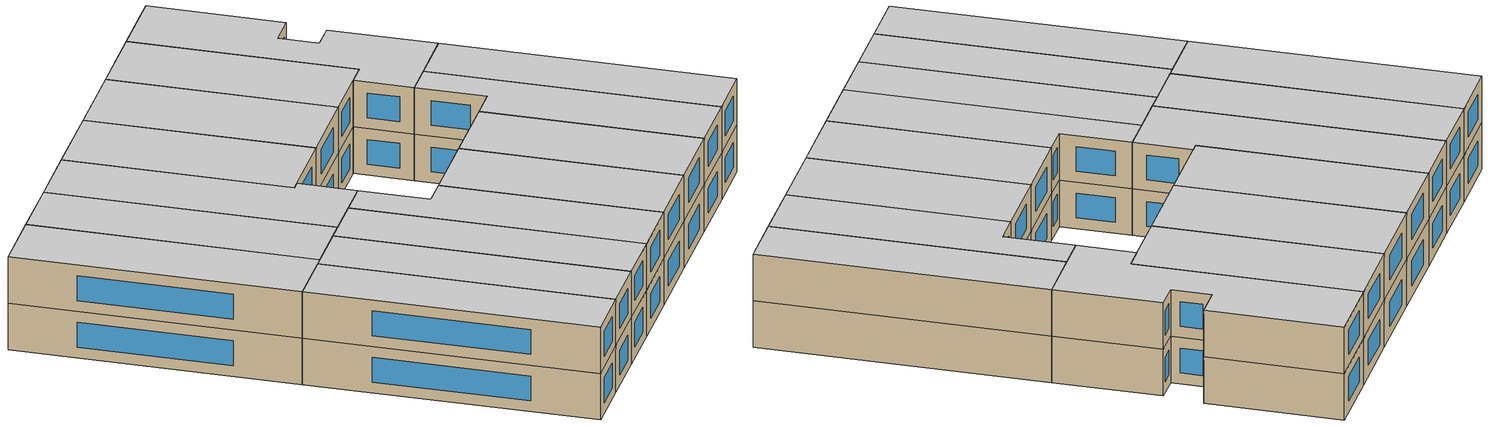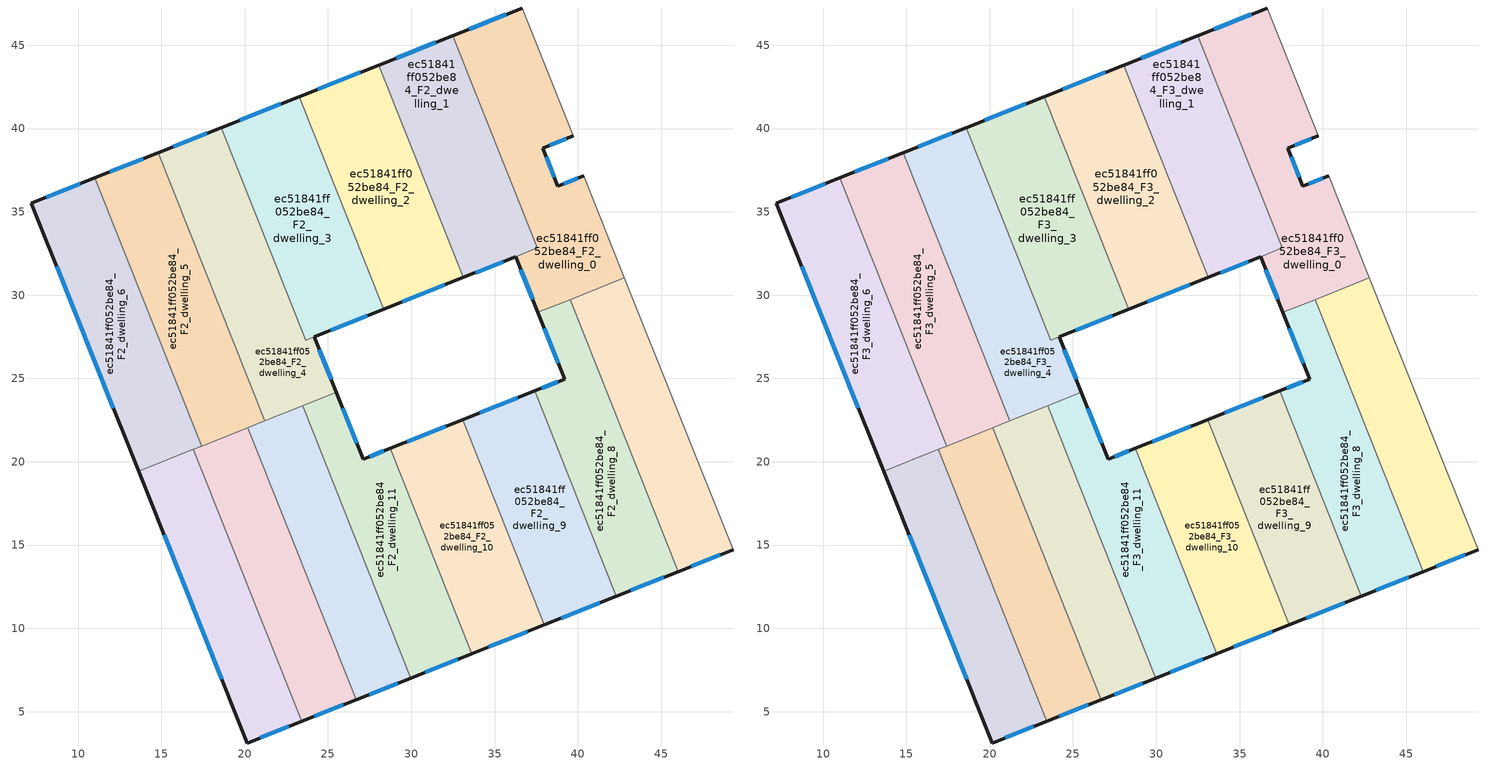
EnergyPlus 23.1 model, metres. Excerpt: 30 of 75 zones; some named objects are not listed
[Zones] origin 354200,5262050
ec51841ff052be84_F2_dwelling_0
 floor to ec51841ff052be84_F1_dwelling_0 (EU_floor_Construction): 36.67,47.24 39.73,39.56 37.89,38.83 38.8,36.54 40.34,37.16 42.79,31.04 37.6,28.97 36.26,32.31 37.57,32.83 32.5,45.58 z6
 wall outside (EU_wall_Construction): 36.67,47.24 32.5,45.58 / 40.34,37.16 38.8,36.54 37.89,38.83 39.73,39.56 / 36.26,32.31 37.6,28.97 z6:9
 wall adiabatic (EU_wall_Construction): 39.73,39.56 36.67,47.24 / 42.79,31.04 40.34,37.16 z6:9
 wall to ec51841ff052be84_F2_dwelling_1 (EU_wall_Construction): 32.5,45.58 37.57,32.84 / 37.57,32.83 36.26,32.31 z6:9
 wall to ec51841ff052be84_F2_dwelling_7 (EU_wall_Construction): 39.53,29.74 42.79,31.04 z6:9
 wall to ec51841ff052be84_F2_dwelling_8 (EU_wall_Construction): 37.6,28.97 39.53,29.74 z6:9
 window (EU_Window_Construction): 35.69,46.85 33.48,45.97 / 38.32,39 39.3,39.39 / 38.59,37.08 38.1,38.29 / 39.98,37.01 39.16,36.68 / 36.57,31.53 37.28,29.75 z6.7:8.3
ec51841ff052be84_F2_dwelling_1
 floor to ec51841ff052be84_F1_dwelling_1 (EU_floor_Construction): 32.5,45.58 37.57,32.84 33.12,31.06 28.05,43.81 z6
 wall outside (EU_wall_Construction): 32.5,45.58 28.05,43.81 / 33.12,31.06 36.26,32.31 z6:9
 wall to ec51841ff052be84_F2_dwelling_2 (EU_wall_Construction): 28.05,43.81 33.12,31.06 z6:9
 window (EU_Window_Construction): 31.46,45.17 29.1,44.23 / 33.86,31.36 35.52,32.02 z6.7:8.3
ec51841ff052be84_F2_dwelling_10
 floor to ec51841ff052be84_F1_dwelling_10 (EU_floor_Construction): 33.08,22.53 37.98,10.21 33.64,8.48 28.74,20.81 z6
 wall outside (EU_wall_Construction): 33.64,8.48 37.98,10.21 / 33.08,22.53 28.74,20.81 z6:9
 wall to ec51841ff052be84_F2_dwelling_9 (EU_wall_Construction): 37.98,10.21 33.08,22.53 z6:9
 wall to ec51841ff052be84_F2_dwelling_11 (EU_wall_Construction): 28.74,20.81 33.64,8.48 z6:9
 window (EU_Window_Construction): 34.66,8.89 36.96,9.8 / 32.06,22.13 29.76,21.21 z6.7:8.3
ec51841ff052be84_F2_dwelling_11
 floor to ec51841ff052be84_F1_dwelling_11 (EU_floor_Construction): 28.74,20.81 33.64,8.48 29.97,7.02 23.47,23.35 25.51,24.16 27.11,20.16 z6
 wall outside (EU_wall_Construction): 28.74,20.81 27.11,20.16 25.51,24.16 / 29.97,7.02 33.64,8.48 z6:9
 wall to ec51841ff052be84_F2_dwelling_12 (EU_wall_Construction): 23.47,23.35 29.97,7.02 z6:9
 wall to ec51841ff052be84_F2_dwelling_4 (EU_wall_Construction): 25.51,24.16 23.47,23.35 z6:9
 window (EU_Window_Construction): 26.74,21.1 25.89,23.22 / 28.36,20.66 27.5,20.31 / 30.83,7.36 32.78,8.14 z6.7:8.3
ec51841ff052be84_F2_dwelling_12
 floor to ec51841ff052be84_F1_dwelling_12 (EU_floor_Construction): 23.47,23.35 29.97,7.02 26.69,5.72 20.2,22.05 z6
 wall outside (EU_wall_Construction): 26.69,5.72 29.97,7.02 z6:9
 wall to ec51841ff052be84_F2_dwelling_13 (EU_wall_Construction): 20.2,22.05 26.69,5.72 z6:9
 wall to ec51841ff052be84_F2_dwelling_5 (EU_wall_Construction): 21.21,22.45 20.2,22.05 z6:9
 wall to ec51841ff052be84_F2_dwelling_4 (EU_wall_Construction): 23.47,23.35 21.21,22.45 z6:9
 window (EU_Window_Construction): 27.46,6.02 29.2,6.72 z6.7:8.3
ec51841ff052be84_F2_dwelling_13
 floor to ec51841ff052be84_F1_dwelling_13 (EU_floor_Construction): 20.2,22.05 26.69,5.72 23.42,4.42 16.92,20.75 z6
 wall outside (EU_wall_Construction): 23.42,4.42 26.69,5.72 z6:9
 wall to ec51841ff052be84_F2_dwelling_14 (EU_wall_Construction): 16.92,20.75 23.42,4.42 z6:9
 wall to ec51841ff052be84_F2_dwelling_6 (EU_wall_Construction): 17.41,20.94 16.92,20.75 z6:9
 wall to ec51841ff052be84_F2_dwelling_5 (EU_wall_Construction): 20.2,22.05 17.41,20.94 z6:9
 window (EU_Window_Construction): 24.19,4.72 25.93,5.41 z6.7:8.3
ec51841ff052be84_F2_dwelling_14
 floor to ec51841ff052be84_F1_dwelling_14 (EU_floor_Construction): 16.92,20.75 23.42,4.42 20.16,3.12 13.64,19.44 z6
 wall outside (EU_wall_Construction): 13.64,19.44 20.16,3.12 23.42,4.42 z6:9
 wall to ec51841ff052be84_F2_dwelling_6 (EU_wall_Construction): 16.92,20.75 13.64,19.44 z6:9
 window (EU_Window_Construction): 20.93,3.43 22.66,4.11 / 15.17,15.61 18.63,6.95 z6.7:8.3
ec51841ff052be84_F2_dwelling_2
 floor to ec51841ff052be84_F1_dwelling_2 (EU_floor_Construction): 28.05,43.81 33.12,31.06 28.34,29.15 23.26,41.91 z6
 wall outside (EU_wall_Construction): 28.34,29.15 33.12,31.06 / 28.05,43.81 23.26,41.91 z6:9
 wall to ec51841ff052be84_F2_dwelling_3 (EU_wall_Construction): 23.26,41.91 28.34,29.15 z6:9
 window (EU_Window_Construction): 29.46,29.6 32,30.61 / 26.93,43.37 24.39,42.36 z6.7:8.3
ec51841ff052be84_F2_dwelling_3
 floor to ec51841ff052be84_F1_dwelling_3 (EU_floor_Construction): 23.26,41.91 28.34,29.15 23.68,27.3 18.6,40.06 z6
 wall outside (EU_wall_Construction): 23.26,41.91 18.6,40.06 / 24.18,27.5 28.34,29.15 z6:9
 wall to ec51841ff052be84_F2_dwelling_4 (EU_wall_Construction): 18.6,40.06 23.68,27.3 24.18,27.5 z6:9
 window (EU_Window_Construction): 22.17,41.47 19.7,40.49 / 25.15,27.89 27.36,28.76 z6.7:8.3
ec51841ff052be84_F2_dwelling_4
 floor to ec51841ff052be84_F1_dwelling_4 (EU_floor_Construction): 18.6,40.06 23.68,27.3 24.18,27.5 25.51,24.16 21.21,22.45 14.81,38.55 z6
 wall outside (EU_wall_Construction): 18.6,40.06 14.81,38.55 / 25.51,24.16 24.18,27.5 z6:9
 wall to ec51841ff052be84_F2_dwelling_5 (EU_wall_Construction): 14.81,38.55 21.21,22.45 z6:9
 window (EU_Window_Construction): 17.71,39.7 15.7,38.9 / 25.2,24.94 24.49,26.71 z6.7:8.3
ec51841ff052be84_F2_dwelling_5
 floor to ec51841ff052be84_F1_dwelling_5 (EU_floor_Construction): 14.81,38.55 21.21,22.45 17.41,20.94 11.01,37.04 z6
 wall outside (EU_wall_Construction): 14.81,38.55 11.01,37.04 z6:9
 wall to ec51841ff052be84_F2_dwelling_6 (EU_wall_Construction): 11.01,37.04 17.41,20.94 z6:9
 window (EU_Window_Construction): 13.92,38.19 11.9,37.39 z6.7:8.3
ec51841ff052be84_F2_dwelling_6
 floor to ec51841ff052be84_F1_dwelling_6 (EU_floor_Construction): 11.01,37.04 17.41,20.94 13.64,19.44 7.2,35.53 z6
 wall outside (EU_wall_Construction): 11.01,37.04 7.2,35.53 13.64,19.44 z6:9
 window (EU_Window_Construction): 8.71,31.75 12.12,23.22 / 10.12,36.68 8.1,35.88 z6.7:8.3
ec51841ff052be84_F2_dwelling_7
 floor to ec51841ff052be84_F1_dwelling_7 (EU_floor_Construction): 42.79,31.04 49.32,14.72 46.03,13.41 39.53,29.74 z6
 wall outside (EU_wall_Construction): 46.03,13.41 49.32,14.72 z6:9
 wall adiabatic (EU_wall_Construction): 49.32,14.72 42.79,31.04 z6:9
 wall to ec51841ff052be84_F2_dwelling_8 (EU_wall_Construction): 39.53,29.74 46.03,13.41 z6:9
 window (EU_Window_Construction): 46.8,13.72 48.54,14.41 z6.7:8.3
ec51841ff052be84_F2_dwelling_8
 floor to ec51841ff052be84_F1_dwelling_8 (EU_floor_Construction): 39.53,29.74 46.03,13.41 42.32,11.93 37.41,24.25 39.2,24.96 37.6,28.97 z6
 wall outside (EU_wall_Construction): 37.6,28.97 39.2,24.96 37.41,24.25 / 42.32,11.93 46.03,13.41 z6:9
 wall to ec51841ff052be84_F2_dwelling_9 (EU_wall_Construction): 37.41,24.25 42.32,11.93 z6:9
 window (EU_Window_Construction): 37.97,28.03 38.82,25.91 / 43.19,12.28 45.15,13.06 / 38.78,24.8 37.83,24.42 z6.7:8.3
ec51841ff052be84_F2_dwelling_9
 floor to ec51841ff052be84_F1_dwelling_9 (EU_floor_Construction): 37.41,24.25 42.32,11.93 37.98,10.21 33.08,22.53 z6
 wall outside (EU_wall_Construction): 37.98,10.21 42.32,11.93 / 37.41,24.25 33.08,22.53 z6:9
 window (EU_Window_Construction): 39,10.61 41.3,11.53 / 36.4,23.85 34.09,22.94 z6.7:8.3
ec51841ff052be84_F3_dwelling_0
 floor to ec51841ff052be84_F2_dwelling_0 (EU_floor_Construction): 36.67,47.24 39.73,39.56 37.89,38.83 38.8,36.54 40.34,37.16 42.79,31.04 37.6,28.97 36.26,32.31 37.57,32.83 32.5,45.58 z9
 wall outside (EU_wall_Construction): 36.67,47.24 32.5,45.58 / 40.34,37.16 38.8,36.54 37.89,38.83 39.73,39.56 / 36.26,32.31 37.6,28.97 z9:12
 wall adiabatic (EU_wall_Construction): 39.73,39.56 36.67,47.24 / 42.79,31.04 40.34,37.16 z9:12
 wall to ec51841ff052be84_F3_dwelling_1 (EU_wall_Construction): 32.5,45.58 37.57,32.84 / 37.57,32.83 36.26,32.31 z9:12
 wall to ec51841ff052be84_F3_dwelling_7 (EU_wall_Construction): 39.53,29.74 42.79,31.04 z9:12
 wall to ec51841ff052be84_F3_dwelling_8 (EU_wall_Construction): 37.6,28.97 39.53,29.74 z9:12
 window (EU_Window_Construction): 35.69,46.85 33.48,45.97 / 38.32,39 39.3,39.39 / 38.59,37.08 38.1,38.29 / 39.98,37.01 39.16,36.68 / 36.57,31.53 37.28,29.75 z9.7:11.3
 ceiling to ec51841ff052be84_F4_dwelling_0 (EU_floor_Construction): 42.79,31.04 40.34,37.16 38.8,36.54 37.89,38.83 39.73,39.56 36.67,47.24 32.5,45.58 37.57,32.83 36.26,32.31 37.6,28.97 z12
ec51841ff052be84_F3_dwelling_1
 floor to ec51841ff052be84_F2_dwelling_1 (EU_floor_Construction): 32.5,45.58 37.57,32.84 33.12,31.06 28.05,43.81 z9
 wall outside (EU_wall_Construction): 32.5,45.58 28.05,43.81 / 33.12,31.06 36.26,32.31 z9:12
 wall to ec51841ff052be84_F3_dwelling_2 (EU_wall_Construction): 28.05,43.81 33.12,31.06 z9:12
 window (EU_Window_Construction): 31.46,45.17 29.1,44.23 / 33.86,31.36 35.52,32.02 z9.7:11.3
 ceiling to ec51841ff052be84_F4_dwelling_1 (EU_floor_Construction): 37.57,32.84 32.5,45.58 28.05,43.81 33.12,31.06 z12
ec51841ff052be84_F3_dwelling_10
 floor to ec51841ff052be84_F2_dwelling_10 (EU_floor_Construction): 33.08,22.53 37.98,10.21 33.64,8.48 28.74,20.81 z9
 wall outside (EU_wall_Construction): 33.64,8.48 37.98,10.21 / 33.08,22.53 28.74,20.81 z9:12
 wall to ec51841ff052be84_F3_dwelling_9 (EU_wall_Construction): 37.98,10.21 33.08,22.53 z9:12
 wall to ec51841ff052be84_F3_dwelling_11 (EU_wall_Construction): 28.74,20.81 33.64,8.48 z9:12
 window (EU_Window_Construction): 34.66,8.89 36.96,9.8 / 32.06,22.13 29.76,21.21 z9.7:11.3
 ceiling to ec51841ff052be84_F4_dwelling_10 (EU_floor_Construction): 37.98,10.21 33.08,22.53 28.74,20.81 33.64,8.48 z12
ec51841ff052be84_F3_dwelling_11
 floor to ec51841ff052be84_F2_dwelling_11 (EU_floor_Construction): 28.74,20.81 33.64,8.48 29.97,7.02 23.47,23.35 25.51,24.16 27.11,20.16 z9
 wall outside (EU_wall_Construction): 28.74,20.81 27.11,20.16 25.51,24.16 / 29.97,7.02 33.64,8.48 z9:12
 wall to ec51841ff052be84_F3_dwelling_12 (EU_wall_Construction): 23.47,23.35 29.97,7.02 z9:12
 wall to ec51841ff052be84_F3_dwelling_4 (EU_wall_Construction): 25.51,24.16 23.47,23.35 z9:12
 window (EU_Window_Construction): 26.74,21.1 25.89,23.22 / 28.36,20.66 27.5,20.31 / 30.83,7.36 32.78,8.14 z9.7:11.3
 ceiling to ec51841ff052be84_F4_dwelling_11 (EU_floor_Construction): 33.64,8.48 28.74,20.81 27.11,20.16 25.51,24.16 23.47,23.35 29.97,7.02 z12
ec51841ff052be84_F3_dwelling_12
 floor to ec51841ff052be84_F2_dwelling_12 (EU_floor_Construction): 23.47,23.35 29.97,7.02 26.69,5.72 20.2,22.05 z9
 wall outside (EU_wall_Construction): 26.69,5.72 29.97,7.02 z9:12
 wall to ec51841ff052be84_F3_dwelling_13 (EU_wall_Construction): 20.2,22.05 26.69,5.72 z9:12
 wall to ec51841ff052be84_F3_dwelling_5 (EU_wall_Construction): 21.21,22.45 20.2,22.05 z9:12
 wall to ec51841ff052be84_F3_dwelling_4 (EU_wall_Construction): 23.47,23.35 21.21,22.45 z9:12
 window (EU_Window_Construction): 27.46,6.02 29.2,6.72 z9.7:11.3
 ceiling to ec51841ff052be84_F4_dwelling_12 (EU_floor_Construction): 29.97,7.02 23.47,23.35 20.2,22.05 26.69,5.72 z12
ec51841ff052be84_F3_dwelling_13
 floor to ec51841ff052be84_F2_dwelling_13 (EU_floor_Construction): 20.2,22.05 26.69,5.72 23.42,4.42 16.92,20.75 z9
 wall outside (EU_wall_Construction): 23.42,4.42 26.69,5.72 z9:12
 wall to ec51841ff052be84_F3_dwelling_14 (EU_wall_Construction): 16.92,20.75 23.42,4.42 z9:12
 wall to ec51841ff052be84_F3_dwelling_6 (EU_wall_Construction): 17.41,20.94 16.92,20.75 z9:12
 wall to ec51841ff052be84_F3_dwelling_5 (EU_wall_Construction): 20.2,22.05 17.41,20.94 z9:12
 window (EU_Window_Construction): 24.19,4.72 25.93,5.41 z9.7:11.3
 ceiling to ec51841ff052be84_F4_dwelling_13 (EU_floor_Construction): 26.69,5.72 20.2,22.05 16.92,20.75 23.42,4.42 z12
ec51841ff052be84_F3_dwelling_14
 floor to ec51841ff052be84_F2_dwelling_14 (EU_floor_Construction): 16.92,20.75 23.42,4.42 20.16,3.12 13.64,19.44 z9
 wall outside (EU_wall_Construction): 13.64,19.44 20.16,3.12 23.42,4.42 z9:12
 wall to ec51841ff052be84_F3_dwelling_6 (EU_wall_Construction): 16.92,20.75 13.64,19.44 z9:12
 window (EU_Window_Construction): 20.93,3.43 22.66,4.11 / 15.17,15.61 18.63,6.95 z9.7:11.3
 ceiling to ec51841ff052be84_F4_dwelling_14 (EU_floor_Construction): 23.42,4.42 16.92,20.75 13.64,19.44 20.16,3.12 z12
ec51841ff052be84_F3_dwelling_2
 floor to ec51841ff052be84_F2_dwelling_2 (EU_floor_Construction): 28.05,43.81 33.12,31.06 28.34,29.15 23.26,41.91 z9
 wall outside (EU_wall_Construction): 28.34,29.15 33.12,31.06 / 28.05,43.81 23.26,41.91 z9:12
 wall to ec51841ff052be84_F3_dwelling_3 (EU_wall_Construction): 23.26,41.91 28.34,29.15 z9:12
 window (EU_Window_Construction): 29.46,29.6 32,30.61 / 26.93,43.37 24.39,42.36 z9.7:11.3
 ceiling to ec51841ff052be84_F4_dwelling_2 (EU_floor_Construction): 33.12,31.06 28.05,43.81 23.26,41.91 28.34,29.15 z12
ec51841ff052be84_F3_dwelling_3
 floor to ec51841ff052be84_F2_dwelling_3 (EU_floor_Construction): 23.26,41.91 28.34,29.15 23.68,27.3 18.6,40.06 z9
 wall outside (EU_wall_Construction): 23.26,41.91 18.6,40.06 / 24.18,27.5 28.34,29.15 z9:12
 wall to ec51841ff052be84_F3_dwelling_4 (EU_wall_Construction): 18.6,40.06 23.68,27.3 24.18,27.5 z9:12
 window (EU_Window_Construction): 22.17,41.47 19.7,40.49 / 25.15,27.89 27.36,28.76 z9.7:11.3
 ceiling to ec51841ff052be84_F4_dwelling_3 (EU_floor_Construction): 28.34,29.15 23.26,41.91 18.6,40.06 23.68,27.3 z12
ec51841ff052be84_F3_dwelling_4
 floor to ec51841ff052be84_F2_dwelling_4 (EU_floor_Construction): 18.6,40.06 23.68,27.3 24.18,27.5 25.51,24.16 21.21,22.45 14.81,38.55 z9
 wall outside (EU_wall_Construction): 18.6,40.06 14.81,38.55 / 25.51,24.16 24.18,27.5 z9:12
 wall to ec51841ff052be84_F3_dwelling_5 (EU_wall_Construction): 14.81,38.55 21.21,22.45 z9:12
 window (EU_Window_Construction): 17.71,39.7 15.7,38.9 / 25.2,24.94 24.49,26.71 z9.7:11.3
 ceiling to ec51841ff052be84_F4_dwelling_4 (EU_floor_Construction): 25.51,24.16 24.18,27.5 23.68,27.3 18.6,40.06 14.81,38.55 21.21,22.45 z12
ec51841ff052be84_F3_dwelling_5
 floor to ec51841ff052be84_F2_dwelling_5 (EU_floor_Construction): 14.81,38.55 21.21,22.45 17.41,20.94 11.01,37.04 z9
 wall outside (EU_wall_Construction): 14.81,38.55 11.01,37.04 z9:12
 wall to ec51841ff052be84_F3_dwelling_6 (EU_wall_Construction): 11.01,37.04 17.41,20.94 z9:12
 window (EU_Window_Construction): 13.92,38.19 11.9,37.39 z9.7:11.3
 ceiling to ec51841ff052be84_F4_dwelling_5 (EU_floor_Construction): 21.21,22.45 14.81,38.55 11.01,37.04 17.41,20.94 z12
ec51841ff052be84_F3_dwelling_6
 floor to ec51841ff052be84_F2_dwelling_6 (EU_floor_Construction): 11.01,37.04 17.41,20.94 13.64,19.44 7.2,35.53 z9
 wall outside (EU_wall_Construction): 11.01,37.04 7.2,35.53 13.64,19.44 z9:12
 window (EU_Window_Construction): 8.71,31.75 12.12,23.22 / 10.12,36.68 8.1,35.88 z9.7:11.3
 ceiling to ec51841ff052be84_F4_dwelling_6 (EU_floor_Construction): 17.41,20.94 11.01,37.04 7.2,35.53 13.64,19.44 z12
ec51841ff052be84_F3_dwelling_7
 floor to ec51841ff052be84_F2_dwelling_7 (EU_floor_Construction): 42.79,31.04 49.32,14.72 46.03,13.41 39.53,29.74 z9
 wall outside (EU_wall_Construction): 46.03,13.41 49.32,14.72 z9:12
 wall adiabatic (EU_wall_Construction): 49.32,14.72 42.79,31.04 z9:12
 wall to ec51841ff052be84_F3_dwelling_8 (EU_wall_Construction): 39.53,29.74 46.03,13.41 z9:12
 window (EU_Window_Construction): 46.8,13.72 48.54,14.41 z9.7:11.3
 ceiling to ec51841ff052be84_F4_dwelling_7 (EU_floor_Construction): 49.32,14.72 42.79,31.04 39.53,29.74 46.03,13.41 z12
ec51841ff052be84_F3_dwelling_8
 floor to ec51841ff052be84_F2_dwelling_8 (EU_floor_Construction): 39.53,29.74 46.03,13.41 42.32,11.93 37.41,24.25 39.2,24.96 37.6,28.97 z9
 wall outside (EU_wall_Construction): 37.6,28.97 39.2,24.96 37.41,24.25 / 42.32,11.93 46.03,13.41 z9:12
 wall to ec51841ff052be84_F3_dwelling_9 (EU_wall_Construction): 37.41,24.25 42.32,11.93 z9:12
 window (EU_Window_Construction): 37.97,28.03 38.82,25.91 / 43.19,12.28 45.15,13.06 / 38.78,24.8 37.83,24.42 z9.7:11.3
 ceiling to ec51841ff052be84_F4_dwelling_8 (EU_floor_Construction): 46.03,13.41 39.53,29.74 37.6,28.97 39.2,24.96 37.41,24.25 42.32,11.93 z12
ec51841ff052be84_F3_dwelling_9
 floor to ec51841ff052be84_F2_dwelling_9 (EU_floor_Construction): 37.41,24.25 42.32,11.93 37.98,10.21 33.08,22.53 z9
 wall outside (EU_wall_Construction): 37.98,10.21 42.32,11.93 / 37.41,24.25 33.08,22.53 z9:12
 window (EU_Window_Construction): 39,10.61 41.3,11.53 / 36.4,23.85 34.09,22.94 z9.7:11.3
 ceiling to ec51841ff052be84_F4_dwelling_9 (EU_floor_Construction): 42.32,11.93 37.41,24.25 33.08,22.53 37.98,10.21 z12
[Building]
EU S2 Campaign: North Axis=0; Terrain=City; Solar Distribution=FullExterior
[Site:Location]
Budapest.Ferenc.Liszt.Intl.AP: Latitude=47.437; Longitude=19.256; Time Zone=1; Elevation=185
[SizingPeriod:WeatherFileDays]
AnnualSizingPeriod: Begin Month=1; Begin Day of Month=1; End Month=12; End Day of Month=31; Day of Week for Start Day=Monday; Use Weather File Daylight Saving Period=No; Use Weather File Rain and Snow Indicators=No
[MATERIAL]
EU_InternalMass_Material: Roughness=MediumRough; Thickness=0.1; Conductivity=1; Density=1800; Specific Heat=900; Thermal Absorptance=0.9; Solar Absorptance=0.7; Visible Absorptance=0.7
[MATERIAL:NOMASS] Roughness=MediumRough; Thermal Absorptance=0.9; Solar Absorptance=0.7; Visible Absorptance=0.7
Name | Thermal Resistance
EU_wall_NoMass | 0.832559
EU_floor_NoMass | 0.872794
[WINDOWMATERIAL:SIMPLEGLAZINGSYSTEM]
EU_Window_SimpleGlazing: UFactor=2.79869; Solar Heat Gain Coefficient=0.75; Visible Transmittance=0.75
[CONSTRUCTION]
EU_wall_Construction: EU_wall_NoMass
EU_floor_Construction: EU_floor_NoMass
EU_Window_Construction: EU_Window_SimpleGlazing
EU_InternalMass_Construction: EU_InternalMass_Material
[ZONE] Type=1; Multiplier=1; Ceiling Height=autocalculate; Floor Area=autocalculate; Part of Total Floor Area=Yes
Name | Volume
ec51841ff052be84_F2_dwelling_0; ec51841ff052be84_F3_dwelling_0 | 227.546
ec51841ff052be84_F2_dwelling_1; ec51841ff052be84_F3_dwelling_1 | 197.014
ec51841ff052be84_F2_dwelling_10; ec51841ff052be84_F3_dwelling_10 | 185.751
ec51841ff052be84_F2_dwelling_11; ec51841ff052be84_F3_dwelling_11 | 185.723
ec51841ff052be84_F2_dwelling_12; ec51841ff052be84_F3_dwelling_12 | 185.735
ec51841ff052be84_F2_dwelling_13; ec51841ff052be84_F3_dwelling_13; ec51841ff052be84_F2_dwelling_9; ec51841ff052be84_F3_dwelling_9 | 185.755
ec51841ff052be84_F2_dwelling_14; ec51841ff052be84_F3_dwelling_14 | 185.744
ec51841ff052be84_F2_dwelling_2; ec51841ff052be84_F3_dwelling_2 | 212.263
ec51841ff052be84_F2_dwelling_3; ec51841ff052be84_F3_dwelling_3 | 206.395
ec51841ff052be84_F2_dwelling_4; ec51841ff052be84_F3_dwelling_4 | 218.141
ec51841ff052be84_F2_dwelling_5; ec51841ff052be84_F3_dwelling_5 | 212.246
ec51841ff052be84_F2_dwelling_6; ec51841ff052be84_F3_dwelling_6 | 212.288
ec51841ff052be84_F2_dwelling_7; ec51841ff052be84_F3_dwelling_7 | 185.75
ec51841ff052be84_F2_dwelling_8; ec51841ff052be84_F3_dwelling_8 | 185.728
[INTERNALMASS] Construction=EU_InternalMass_Construction
Name | Zone or ZoneList | Surface Area
ec51841ff052be84_F2_dwelling_0_EU_InternalMass | ec51841ff052be84_F2_dwelling_0 | 75.8501
ec51841ff052be84_F2_dwelling_1_EU_InternalMass | ec51841ff052be84_F2_dwelling_1 | 65.6827
ec51841ff052be84_F2_dwelling_2_EU_InternalMass | ec51841ff052be84_F2_dwelling_2 | 70.7542
ec51841ff052be84_F2_dwelling_3_EU_InternalMass | ec51841ff052be84_F2_dwelling_3 | 68.8132
ec51841ff052be84_F2_dwelling_4_EU_InternalMass | ec51841ff052be84_F2_dwelling_4 | 72.7131
ec51841ff052be84_F2_dwelling_5_EU_InternalMass | ec51841ff052be84_F2_dwelling_5 | 70.7487
ec51841ff052be84_F2_dwelling_6_EU_InternalMass | ec51841ff052be84_F2_dwelling_6 | 70.7627
ec51841ff052be84_F2_dwelling_7_EU_InternalMass | ec51841ff052be84_F2_dwelling_7 | 61.9166
ec51841ff052be84_F2_dwelling_8_EU_InternalMass | ec51841ff052be84_F2_dwelling_8 | 61.9094
ec51841ff052be84_F2_dwelling_9_EU_InternalMass | ec51841ff052be84_F2_dwelling_9 | 61.9181
ec51841ff052be84_F2_dwelling_10_EU_InternalMass | ec51841ff052be84_F2_dwelling_10 | 61.9172
ec51841ff052be84_F2_dwelling_11_EU_InternalMass | ec51841ff052be84_F2_dwelling_11 | 61.9076
ec51841ff052be84_F2_dwelling_12_EU_InternalMass | ec51841ff052be84_F2_dwelling_12 | 61.9118
ec51841ff052be84_F2_dwelling_13_EU_InternalMass | ec51841ff052be84_F2_dwelling_13 | 61.9183
ec51841ff052be84_F2_dwelling_14_EU_InternalMass | ec51841ff052be84_F2_dwelling_14 | 61.9146
ec51841ff052be84_F3_dwelling_0_EU_InternalMass | ec51841ff052be84_F3_dwelling_0 | 75.8501
ec51841ff052be84_F3_dwelling_1_EU_InternalMass | ec51841ff052be84_F3_dwelling_1 | 65.6827
ec51841ff052be84_F3_dwelling_2_EU_InternalMass | ec51841ff052be84_F3_dwelling_2 | 70.7542
ec51841ff052be84_F3_dwelling_3_EU_InternalMass | ec51841ff052be84_F3_dwelling_3 | 68.8132
ec51841ff052be84_F3_dwelling_4_EU_InternalMass | ec51841ff052be84_F3_dwelling_4 | 72.7131
ec51841ff052be84_F3_dwelling_5_EU_InternalMass | ec51841ff052be84_F3_dwelling_5 | 70.7487
ec51841ff052be84_F3_dwelling_6_EU_InternalMass | ec51841ff052be84_F3_dwelling_6 | 70.7627
ec51841ff052be84_F3_dwelling_7_EU_InternalMass | ec51841ff052be84_F3_dwelling_7 | 61.9166
ec51841ff052be84_F3_dwelling_8_EU_InternalMass | ec51841ff052be84_F3_dwelling_8 | 61.9094
ec51841ff052be84_F3_dwelling_9_EU_InternalMass | ec51841ff052be84_F3_dwelling_9 | 61.9181
ec51841ff052be84_F3_dwelling_10_EU_InternalMass | ec51841ff052be84_F3_dwelling_10 | 61.9172
ec51841ff052be84_F3_dwelling_11_EU_InternalMass | ec51841ff052be84_F3_dwelling_11 | 61.9076
ec51841ff052be84_F3_dwelling_12_EU_InternalMass | ec51841ff052be84_F3_dwelling_12 | 61.9118
ec51841ff052be84_F3_dwelling_13_EU_InternalMass | ec51841ff052be84_F3_dwelling_13 | 61.9183
ec51841ff052be84_F3_dwelling_14_EU_InternalMass | ec51841ff052be84_F3_dwelling_14 | 61.9146
[OTHEREQUIPMENT] Fuel Type=Electricity; Design Level Calculation Method=Watts/Area; Power per Zone Floor Area=1; Fraction Latent=0; Fraction Radiant=0; Fraction Lost=0; Carbon Dioxide Generation Rate=0; EndUse Subcategory=EU_Step8_InternalGains
Name | Zone or ZoneList or Space or SpaceList | Schedule
EU_Step8_InternalGain_ec51841ff052be84_F2_dwelling_0_f000 | ec51841ff052be84_F2_dwelling_0 | EU_Step8_GainSchedule_ec51841ff052be84_F2_dwelling_0_f000
EU_Step8_InternalGain_ec51841ff052be84_F2_dwelling_1_f000 | ec51841ff052be84_F2_dwelling_1 | EU_Step8_GainSchedule_ec51841ff052be84_F2_dwelling_1_f000
EU_Step8_InternalGain_ec51841ff052be84_F2_dwelling_2_f000 | ec51841ff052be84_F2_dwelling_2 | EU_Step8_GainSchedule_ec51841ff052be84_F2_dwelling_2_f000
EU_Step8_InternalGain_ec51841ff052be84_F2_dwelling_3_f000 | ec51841ff052be84_F2_dwelling_3 | EU_Step8_GainSchedule_ec51841ff052be84_F2_dwelling_3_f000
EU_Step8_InternalGain_ec51841ff052be84_F2_dwelling_4_f000 | ec51841ff052be84_F2_dwelling_4 | EU_Step8_GainSchedule_ec51841ff052be84_F2_dwelling_4_f000
EU_Step8_InternalGain_ec51841ff052be84_F2_dwelling_5_f000 | ec51841ff052be84_F2_dwelling_5 | EU_Step8_GainSchedule_ec51841ff052be84_F2_dwelling_5_f000
EU_Step8_InternalGain_ec51841ff052be84_F2_dwelling_6_f000 | ec51841ff052be84_F2_dwelling_6 | EU_Step8_GainSchedule_ec51841ff052be84_F2_dwelling_6_f000
EU_Step8_InternalGain_ec51841ff052be84_F2_dwelling_7_f000 | ec51841ff052be84_F2_dwelling_7 | EU_Step8_GainSchedule_ec51841ff052be84_F2_dwelling_7_f000
EU_Step8_InternalGain_ec51841ff052be84_F2_dwelling_8_f000 | ec51841ff052be84_F2_dwelling_8 | EU_Step8_GainSchedule_ec51841ff052be84_F2_dwelling_8_f000
EU_Step8_InternalGain_ec51841ff052be84_F2_dwelling_9_f000 | ec51841ff052be84_F2_dwelling_9 | EU_Step8_GainSchedule_ec51841ff052be84_F2_dwelling_9_f000
EU_Step8_InternalGain_ec51841ff052be84_F2_dwelling_10_f000 | ec51841ff052be84_F2_dwelling_10 | EU_Step8_GainSchedule_ec51841ff052be84_F2_dwelling_10_f000
EU_Step8_InternalGain_ec51841ff052be84_F2_dwelling_11_f000 | ec51841ff052be84_F2_dwelling_11 | EU_Step8_GainSchedule_ec51841ff052be84_F2_dwelling_11_f000
EU_Step8_InternalGain_ec51841ff052be84_F2_dwelling_12_f000 | ec51841ff052be84_F2_dwelling_12 | EU_Step8_GainSchedule_ec51841ff052be84_F2_dwelling_12_f000
EU_Step8_InternalGain_ec51841ff052be84_F2_dwelling_13_f000 | ec51841ff052be84_F2_dwelling_13 | EU_Step8_GainSchedule_ec51841ff052be84_F2_dwelling_13_f000
EU_Step8_InternalGain_ec51841ff052be84_F2_dwelling_14_f000 | ec51841ff052be84_F2_dwelling_14 | EU_Step8_GainSchedule_ec51841ff052be84_F2_dwelling_14_f000
EU_Step8_InternalGain_ec51841ff052be84_F3_dwelling_0_f000 | ec51841ff052be84_F3_dwelling_0 | EU_Step8_GainSchedule_ec51841ff052be84_F3_dwelling_0_f000
EU_Step8_InternalGain_ec51841ff052be84_F3_dwelling_1_f000 | ec51841ff052be84_F3_dwelling_1 | EU_Step8_GainSchedule_ec51841ff052be84_F3_dwelling_1_f000
EU_Step8_InternalGain_ec51841ff052be84_F3_dwelling_2_f000 | ec51841ff052be84_F3_dwelling_2 | EU_Step8_GainSchedule_ec51841ff052be84_F3_dwelling_2_f000
EU_Step8_InternalGain_ec51841ff052be84_F3_dwelling_3_f000 | ec51841ff052be84_F3_dwelling_3 | EU_Step8_GainSchedule_ec51841ff052be84_F3_dwelling_3_f000
EU_Step8_InternalGain_ec51841ff052be84_F3_dwelling_4_f000 | ec51841ff052be84_F3_dwelling_4 | EU_Step8_GainSchedule_ec51841ff052be84_F3_dwelling_4_f000
EU_Step8_InternalGain_ec51841ff052be84_F3_dwelling_5_f000 | ec51841ff052be84_F3_dwelling_5 | EU_Step8_GainSchedule_ec51841ff052be84_F3_dwelling_5_f000
EU_Step8_InternalGain_ec51841ff052be84_F3_dwelling_6_f000 | ec51841ff052be84_F3_dwelling_6 | EU_Step8_GainSchedule_ec51841ff052be84_F3_dwelling_6_f000
EU_Step8_InternalGain_ec51841ff052be84_F3_dwelling_7_f000 | ec51841ff052be84_F3_dwelling_7 | EU_Step8_GainSchedule_ec51841ff052be84_F3_dwelling_7_f000
EU_Step8_InternalGain_ec51841ff052be84_F3_dwelling_8_f000 | ec51841ff052be84_F3_dwelling_8 | EU_Step8_GainSchedule_ec51841ff052be84_F3_dwelling_8_f000
EU_Step8_InternalGain_ec51841ff052be84_F3_dwelling_9_f000 | ec51841ff052be84_F3_dwelling_9 | EU_Step8_GainSchedule_ec51841ff052be84_F3_dwelling_9_f000
EU_Step8_InternalGain_ec51841ff052be84_F3_dwelling_10_f000 | ec51841ff052be84_F3_dwelling_10 | EU_Step8_GainSchedule_ec51841ff052be84_F3_dwelling_10_f000
EU_Step8_InternalGain_ec51841ff052be84_F3_dwelling_11_f000 | ec51841ff052be84_F3_dwelling_11 | EU_Step8_GainSchedule_ec51841ff052be84_F3_dwelling_11_f000
EU_Step8_InternalGain_ec51841ff052be84_F3_dwelling_12_f000 | ec51841ff052be84_F3_dwelling_12 | EU_Step8_GainSchedule_ec51841ff052be84_F3_dwelling_12_f000
EU_Step8_InternalGain_ec51841ff052be84_F3_dwelling_13_f000 | ec51841ff052be84_F3_dwelling_13 | EU_Step8_GainSchedule_ec51841ff052be84_F3_dwelling_13_f000
EU_Step8_InternalGain_ec51841ff052be84_F3_dwelling_14_f000 | ec51841ff052be84_F3_dwelling_14 | EU_Step8_GainSchedule_ec51841ff052be84_F3_dwelling_14_f000
[ZONEVENTILATION:DESIGNFLOWRATE] Schedule=EU_AlwaysOn; Design Flow Rate Calculation Method=AirChanges/Hour; Air Changes per Hour=0.475469; Ventilation Type=Natural; Fan Pressure Rise=0; Fan Total Efficiency=1; Constant Term Coefficient=1; Temperature Term Coefficient=0; Velocity Term Coefficient=0; Velocity Squared Term Coefficient=0; Minimum Indoor Temperature=-100; Maximum Indoor Temperature=100; Delta Temperature=-100; Minimum Outdoor Temperature=-100; Maximum Outdoor Temperature=100; Maximum Wind Speed=40
Name | Zone or ZoneList or Space or SpaceList
EU_ConstantAir_ec51841ff052be84_F2_dwelling_0 | ec51841ff052be84_F2_dwelling_0
EU_ConstantAir_ec51841ff052be84_F2_dwelling_1 | ec51841ff052be84_F2_dwelling_1
EU_ConstantAir_ec51841ff052be84_F2_dwelling_2 | ec51841ff052be84_F2_dwelling_2
EU_ConstantAir_ec51841ff052be84_F2_dwelling_3 | ec51841ff052be84_F2_dwelling_3
EU_ConstantAir_ec51841ff052be84_F2_dwelling_4 | ec51841ff052be84_F2_dwelling_4
EU_ConstantAir_ec51841ff052be84_F2_dwelling_5 | ec51841ff052be84_F2_dwelling_5
EU_ConstantAir_ec51841ff052be84_F2_dwelling_6 | ec51841ff052be84_F2_dwelling_6
EU_ConstantAir_ec51841ff052be84_F2_dwelling_7 | ec51841ff052be84_F2_dwelling_7
EU_ConstantAir_ec51841ff052be84_F2_dwelling_8 | ec51841ff052be84_F2_dwelling_8
EU_ConstantAir_ec51841ff052be84_F2_dwelling_9 | ec51841ff052be84_F2_dwelling_9
EU_ConstantAir_ec51841ff052be84_F2_dwelling_10 | ec51841ff052be84_F2_dwelling_10
EU_ConstantAir_ec51841ff052be84_F2_dwelling_11 | ec51841ff052be84_F2_dwelling_11
EU_ConstantAir_ec51841ff052be84_F2_dwelling_12 | ec51841ff052be84_F2_dwelling_12
EU_ConstantAir_ec51841ff052be84_F2_dwelling_13 | ec51841ff052be84_F2_dwelling_13
EU_ConstantAir_ec51841ff052be84_F2_dwelling_14 | ec51841ff052be84_F2_dwelling_14
EU_ConstantAir_ec51841ff052be84_F3_dwelling_0 | ec51841ff052be84_F3_dwelling_0
EU_ConstantAir_ec51841ff052be84_F3_dwelling_1 | ec51841ff052be84_F3_dwelling_1
EU_ConstantAir_ec51841ff052be84_F3_dwelling_2 | ec51841ff052be84_F3_dwelling_2
EU_ConstantAir_ec51841ff052be84_F3_dwelling_3 | ec51841ff052be84_F3_dwelling_3
EU_ConstantAir_ec51841ff052be84_F3_dwelling_4 | ec51841ff052be84_F3_dwelling_4
EU_ConstantAir_ec51841ff052be84_F3_dwelling_5 | ec51841ff052be84_F3_dwelling_5
EU_ConstantAir_ec51841ff052be84_F3_dwelling_6 | ec51841ff052be84_F3_dwelling_6
EU_ConstantAir_ec51841ff052be84_F3_dwelling_7 | ec51841ff052be84_F3_dwelling_7
EU_ConstantAir_ec51841ff052be84_F3_dwelling_8 | ec51841ff052be84_F3_dwelling_8
EU_ConstantAir_ec51841ff052be84_F3_dwelling_9 | ec51841ff052be84_F3_dwelling_9
EU_ConstantAir_ec51841ff052be84_F3_dwelling_10 | ec51841ff052be84_F3_dwelling_10
EU_ConstantAir_ec51841ff052be84_F3_dwelling_11 | ec51841ff052be84_F3_dwelling_11
EU_ConstantAir_ec51841ff052be84_F3_dwelling_12 | ec51841ff052be84_F3_dwelling_12
EU_ConstantAir_ec51841ff052be84_F3_dwelling_13 | ec51841ff052be84_F3_dwelling_13
EU_ConstantAir_ec51841ff052be84_F3_dwelling_14 | ec51841ff052be84_F3_dwelling_14
[HVACTEMPLATE:ZONE:IDEALLOADSAIRSYSTEM] System Availability Schedule=EU_AlwaysOn; Maximum Heating Supply Air Temperature=50; Minimum Cooling Supply Air Temperature=13; Maximum Heating Supply Air Humidity Ratio=0.0156; Minimum Cooling Supply Air Humidity Ratio=0.0077; Heating Limit=NoLimit; Cooling Limit=NoLimit; Heating Availability Schedule=EU_AlwaysOn; Cooling Availability Schedule=EU_CoolingOff; Dehumidification Control Type=ConstantSensibleHeatRatio; Cooling Sensible Heat Ratio=0.7; Dehumidification Setpoint=60; Humidification Control Type=None; Humidification Setpoint=30; Outdoor Air Method=None; Outdoor Air Flow Rate per Person=0.00944; Outdoor Air Flow Rate per Zone Floor Area=0; Outdoor Air Flow Rate per Zone=0; Demand Controlled Ventilation Type=None; Outdoor Air Economizer Type=NoEconomizer; Heat Recovery Type=None; Sensible Heat Recovery Effectiveness=0.7; Latent Heat Recovery Effectiveness=0.65
Name | Template Thermostat
ec51841ff052be84_F2_dwelling_0 | EU_HeatOnly_ec51841ff052be84_F2_dwelling_0
ec51841ff052be84_F2_dwelling_1 | EU_HeatOnly_ec51841ff052be84_F2_dwelling_1
ec51841ff052be84_F2_dwelling_2 | EU_HeatOnly_ec51841ff052be84_F2_dwelling_2
ec51841ff052be84_F2_dwelling_3 | EU_HeatOnly_ec51841ff052be84_F2_dwelling_3
ec51841ff052be84_F2_dwelling_4 | EU_HeatOnly_ec51841ff052be84_F2_dwelling_4
ec51841ff052be84_F2_dwelling_5 | EU_HeatOnly_ec51841ff052be84_F2_dwelling_5
ec51841ff052be84_F2_dwelling_6 | EU_HeatOnly_ec51841ff052be84_F2_dwelling_6
ec51841ff052be84_F2_dwelling_7 | EU_HeatOnly_ec51841ff052be84_F2_dwelling_7
ec51841ff052be84_F2_dwelling_8 | EU_HeatOnly_ec51841ff052be84_F2_dwelling_8
ec51841ff052be84_F2_dwelling_9 | EU_HeatOnly_ec51841ff052be84_F2_dwelling_9
ec51841ff052be84_F2_dwelling_10 | EU_HeatOnly_ec51841ff052be84_F2_dwelling_10
ec51841ff052be84_F2_dwelling_11 | EU_HeatOnly_ec51841ff052be84_F2_dwelling_11
ec51841ff052be84_F2_dwelling_12 | EU_HeatOnly_ec51841ff052be84_F2_dwelling_12
ec51841ff052be84_F2_dwelling_13 | EU_HeatOnly_ec51841ff052be84_F2_dwelling_13
ec51841ff052be84_F2_dwelling_14 | EU_HeatOnly_ec51841ff052be84_F2_dwelling_14
ec51841ff052be84_F3_dwelling_0 | EU_HeatOnly_ec51841ff052be84_F3_dwelling_0
ec51841ff052be84_F3_dwelling_1 | EU_HeatOnly_ec51841ff052be84_F3_dwelling_1
ec51841ff052be84_F3_dwelling_2 | EU_HeatOnly_ec51841ff052be84_F3_dwelling_2
ec51841ff052be84_F3_dwelling_3 | EU_HeatOnly_ec51841ff052be84_F3_dwelling_3
ec51841ff052be84_F3_dwelling_4 | EU_HeatOnly_ec51841ff052be84_F3_dwelling_4
ec51841ff052be84_F3_dwelling_5 | EU_HeatOnly_ec51841ff052be84_F3_dwelling_5
ec51841ff052be84_F3_dwelling_6 | EU_HeatOnly_ec51841ff052be84_F3_dwelling_6
ec51841ff052be84_F3_dwelling_7 | EU_HeatOnly_ec51841ff052be84_F3_dwelling_7
ec51841ff052be84_F3_dwelling_8 | EU_HeatOnly_ec51841ff052be84_F3_dwelling_8
ec51841ff052be84_F3_dwelling_9 | EU_HeatOnly_ec51841ff052be84_F3_dwelling_9
ec51841ff052be84_F3_dwelling_10 | EU_HeatOnly_ec51841ff052be84_F3_dwelling_10
ec51841ff052be84_F3_dwelling_11 | EU_HeatOnly_ec51841ff052be84_F3_dwelling_11
ec51841ff052be84_F3_dwelling_12 | EU_HeatOnly_ec51841ff052be84_F3_dwelling_12
ec51841ff052be84_F3_dwelling_13 | EU_HeatOnly_ec51841ff052be84_F3_dwelling_13
ec51841ff052be84_F3_dwelling_14 | EU_HeatOnly_ec51841ff052be84_F3_dwelling_14
[SIZING:ZONE] Zone Cooling Design Supply Air Temperature Input Method=SupplyAirTemperature; Zone Cooling Design Supply Air Temperature=13; Zone Heating Design Supply Air Temperature Input Method=SupplyAirTemperature; Zone Heating Design Supply Air Temperature=50; Zone Cooling Design Supply Air Humidity Ratio=0.008; Zone Heating Design Supply Air Humidity Ratio=0.008; Cooling Design Air Flow Method=DesignDay; Cooling Design Air Flow Rate=0; Cooling Minimum Air Flow per Zone Floor Area=0.000762; Cooling Minimum Air Flow=0; Cooling Minimum Air Flow Fraction=0.2; Heating Design Air Flow Method=DesignDay; Heating Design Air Flow Rate=0; Heating Maximum Air Flow per Zone Floor Area=0.002032; Heating Maximum Air Flow=0.141576; Heating Maximum Air Flow Fraction=0.3; Account for Dedicated Outdoor Air System=No; Dedicated Outdoor Air System Control Strategy=NeutralSupplyAir; Dedicated Outdoor Air Low Setpoint Temperature for Design=autosize; Dedicated Outdoor Air High Setpoint Temperature for Design=autosize; Zone Load Sizing Method=Sensible Load Only No Latent Load; Zone Latent Cooling Design Supply Air Humidity Ratio Input Method=HumidityRatioDifference; Zone Cooling Design Supply Air Humidity Ratio Difference=0.005; Zone Latent Heating Design Supply Air Humidity Ratio Input Method=HumidityRatioDifference; Zone Humidification Design Supply Air Humidity Ratio Difference=0.005
ec51841ff052be84_F2_dwelling_0; ec51841ff052be84_F2_dwelling_1; ec51841ff052be84_F2_dwelling_2; ec51841ff052be84_F2_dwelling_3; ec51841ff052be84_F2_dwelling_4; ec51841ff052be84_F2_dwelling_5; ec51841ff052be84_F2_dwelling_6; ec51841ff052be84_F2_dwelling_7; ec51841ff052be84_F2_dwelling_8; ec51841ff052be84_F2_dwelling_9; ec51841ff052be84_F2_dwelling_10; ec51841ff052be84_F2_dwelling_11; ec51841ff052be84_F2_dwelling_12; ec51841ff052be84_F2_dwelling_13; ec51841ff052be84_F2_dwelling_14; ec51841ff052be84_F3_dwelling_0; ec51841ff052be84_F3_dwelling_1; ec51841ff052be84_F3_dwelling_2; ec51841ff052be84_F3_dwelling_3; ec51841ff052be84_F3_dwelling_4; ec51841ff052be84_F3_dwelling_5; ec51841ff052be84_F3_dwelling_6; ec51841ff052be84_F3_dwelling_7; ec51841ff052be84_F3_dwelling_8; ec51841ff052be84_F3_dwelling_9; ec51841ff052be84_F3_dwelling_10; ec51841ff052be84_F3_dwelling_11; ec51841ff052be84_F3_dwelling_12; ec51841ff052be84_F3_dwelling_13; ec51841ff052be84_F3_dwelling_14
[SCHEDULE:CONSTANT]
Name | Hourly Value
EU_AlwaysOn | 1
EU_CoolingOff | 0
[SCHEDULE:FILE] Column Number=1; Rows to Skip at Top=0; Number of Hours of Data=8760; Column Separator=Comma; Interpolate to Timestep=No; Minutes per Item=60; Adjust Schedule for Daylight Savings=Yes
Name | File
EU_Step8_GainSchedule_ec51841ff052be84_F2_dwelling_0_f000 | ../../schedules/ec51841ff052be84/ec51841ff052be84_F2_dwelling_0_f000_gain.csv
EU_Step8_GainSchedule_ec51841ff052be84_F2_dwelling_1_f000 | ../../schedules/ec51841ff052be84/ec51841ff052be84_F2_dwelling_1_f000_gain.csv
EU_Step8_GainSchedule_ec51841ff052be84_F2_dwelling_2_f000 | ../../schedules/ec51841ff052be84/ec51841ff052be84_F2_dwelling_2_f000_gain.csv
EU_Step8_GainSchedule_ec51841ff052be84_F2_dwelling_3_f000 | ../../schedules/ec51841ff052be84/ec51841ff052be84_F2_dwelling_3_f000_gain.csv
EU_Step8_GainSchedule_ec51841ff052be84_F2_dwelling_4_f000 | ../../schedules/ec51841ff052be84/ec51841ff052be84_F2_dwelling_4_f000_gain.csv
EU_Step8_GainSchedule_ec51841ff052be84_F2_dwelling_5_f000 | ../../schedules/ec51841ff052be84/ec51841ff052be84_F2_dwelling_5_f000_gain.csv
EU_Step8_GainSchedule_ec51841ff052be84_F2_dwelling_6_f000 | ../../schedules/ec51841ff052be84/ec51841ff052be84_F2_dwelling_6_f000_gain.csv
EU_Step8_GainSchedule_ec51841ff052be84_F2_dwelling_7_f000 | ../../schedules/ec51841ff052be84/ec51841ff052be84_F2_dwelling_7_f000_gain.csv
EU_Step8_GainSchedule_ec51841ff052be84_F2_dwelling_8_f000 | ../../schedules/ec51841ff052be84/ec51841ff052be84_F2_dwelling_8_f000_gain.csv
EU_Step8_GainSchedule_ec51841ff052be84_F2_dwelling_9_f000 | ../../schedules/ec51841ff052be84/ec51841ff052be84_F2_dwelling_9_f000_gain.csv
EU_Step8_GainSchedule_ec51841ff052be84_F2_dwelling_10_f000 | ../../schedules/ec51841ff052be84/ec51841ff052be84_F2_dwelling_10_f000_gain.csv
EU_Step8_GainSchedule_ec51841ff052be84_F2_dwelling_11_f000 | ../../schedules/ec51841ff052be84/ec51841ff052be84_F2_dwelling_11_f000_gain.csv
EU_Step8_GainSchedule_ec51841ff052be84_F2_dwelling_12_f000 | ../../schedules/ec51841ff052be84/ec51841ff052be84_F2_dwelling_12_f000_gain.csv
EU_Step8_GainSchedule_ec51841ff052be84_F2_dwelling_13_f000 | ../../schedules/ec51841ff052be84/ec51841ff052be84_F2_dwelling_13_f000_gain.csv
EU_Step8_GainSchedule_ec51841ff052be84_F2_dwelling_14_f000 | ../../schedules/ec51841ff052be84/ec51841ff052be84_F2_dwelling_14_f000_gain.csv
EU_Step8_GainSchedule_ec51841ff052be84_F3_dwelling_0_f000 | ../../schedules/ec51841ff052be84/ec51841ff052be84_F3_dwelling_0_f000_gain.csv
EU_Step8_GainSchedule_ec51841ff052be84_F3_dwelling_1_f000 | ../../schedules/ec51841ff052be84/ec51841ff052be84_F3_dwelling_1_f000_gain.csv
EU_Step8_GainSchedule_ec51841ff052be84_F3_dwelling_2_f000 | ../../schedules/ec51841ff052be84/ec51841ff052be84_F3_dwelling_2_f000_gain.csv
EU_Step8_GainSchedule_ec51841ff052be84_F3_dwelling_3_f000 | ../../schedules/ec51841ff052be84/ec51841ff052be84_F3_dwelling_3_f000_gain.csv
EU_Step8_GainSchedule_ec51841ff052be84_F3_dwelling_4_f000 | ../../schedules/ec51841ff052be84/ec51841ff052be84_F3_dwelling_4_f000_gain.csv
EU_Step8_GainSchedule_ec51841ff052be84_F3_dwelling_5_f000 | ../../schedules/ec51841ff052be84/ec51841ff052be84_F3_dwelling_5_f000_gain.csv
EU_Step8_GainSchedule_ec51841ff052be84_F3_dwelling_6_f000 | ../../schedules/ec51841ff052be84/ec51841ff052be84_F3_dwelling_6_f000_gain.csv
EU_Step8_GainSchedule_ec51841ff052be84_F3_dwelling_7_f000 | ../../schedules/ec51841ff052be84/ec51841ff052be84_F3_dwelling_7_f000_gain.csv
EU_Step8_GainSchedule_ec51841ff052be84_F3_dwelling_8_f000 | ../../schedules/ec51841ff052be84/ec51841ff052be84_F3_dwelling_8_f000_gain.csv
EU_Step8_GainSchedule_ec51841ff052be84_F3_dwelling_9_f000 | ../../schedules/ec51841ff052be84/ec51841ff052be84_F3_dwelling_9_f000_gain.csv
EU_Step8_GainSchedule_ec51841ff052be84_F3_dwelling_10_f000 | ../../schedules/ec51841ff052be84/ec51841ff052be84_F3_dwelling_10_f000_gain.csv
EU_Step8_GainSchedule_ec51841ff052be84_F3_dwelling_11_f000 | ../../schedules/ec51841ff052be84/ec51841ff052be84_F3_dwelling_11_f000_gain.csv
EU_Step8_GainSchedule_ec51841ff052be84_F3_dwelling_12_f000 | ../../schedules/ec51841ff052be84/ec51841ff052be84_F3_dwelling_12_f000_gain.csv
EU_Step8_GainSchedule_ec51841ff052be84_F3_dwelling_13_f000 | ../../schedules/ec51841ff052be84/ec51841ff052be84_F3_dwelling_13_f000_gain.csv
EU_Step8_GainSchedule_ec51841ff052be84_F3_dwelling_14_f000 | ../../schedules/ec51841ff052be84/ec51841ff052be84_F3_dwelling_14_f000_gain.csv
